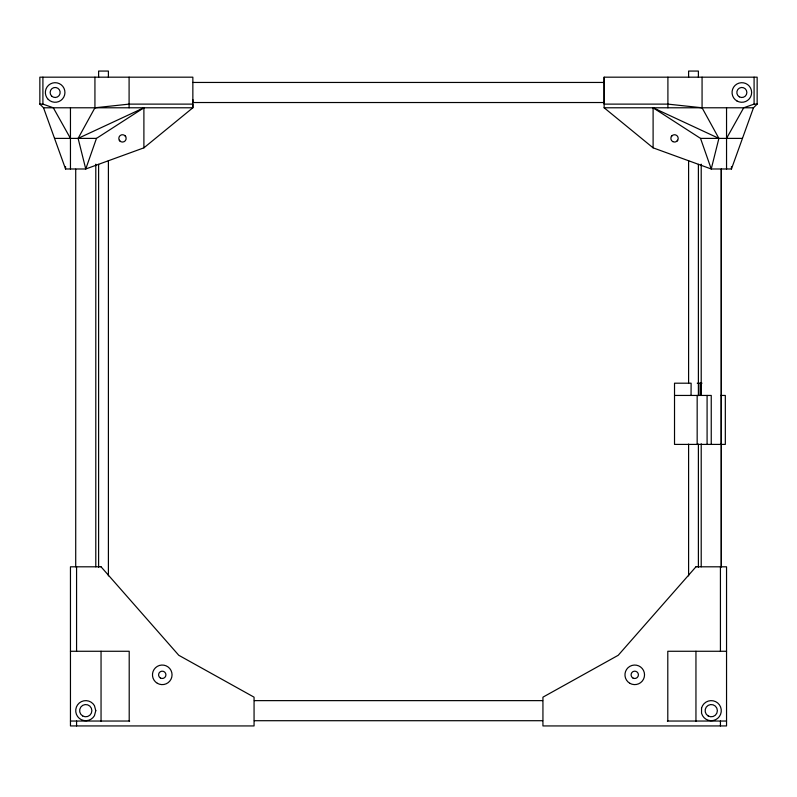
<?xml version="1.0" encoding="UTF-8"?>
<svg xmlns="http://www.w3.org/2000/svg" width="797" height="797" viewBox="0 0 797 797"><rect width="100%" height="100%" fill="white"/><g stroke="black" fill="none" stroke-linecap="round" stroke-linejoin="round"><path stroke-width="1.2" d="M70.455 168.984L70.455 107.784M129.094 107.784L129.094 77.179M192.854 99.585L192.854 102.325M653.102 147.844L653.102 107.784L700.533 138.389L711.243 168.984L731.447 168.984L753.474 107.784L757.15 104.118L757.15 77.179L604.146 77.179L604.146 104.118L667.906 104.118L702.067 107.784L718.894 138.389L711.243 168.984L653.102 147.844L604.146 107.784L604.146 102.893M731.447 168.984L731.447 166.503M691.049 395.442L691.119 383.198L674.521 383.198L674.521 444.407L725.32 444.407L725.32 395.442L720.627 395.442M700.055 395.442L700.125 383.198M701.121 395.442L701.191 383.198M143.898 147.844L143.898 107.784L96.467 138.389L85.757 168.984L65.553 168.984L43.526 107.784L39.85 104.118L39.85 77.179L192.854 77.179L192.854 107.784L143.898 147.844L85.757 168.984L78.106 138.389L94.933 107.784L94.933 77.179M726.545 138.389L743.681 107.784L754.092 104.118L757.15 104.118M671.343 136.556L671.931 135.789M677.121 140.979L677.709 140.222M78.106 138.389L143.898 107.784M94.933 107.784L129.094 104.118L192.854 104.118L192.854 107.784L43.526 107.784M192.804 82.45L604.196 82.45M192.804 102.524L604.196 102.524M39.85 104.118L42.908 104.118L53.319 107.784L70.455 138.389M604.146 107.784L753.474 107.784M54.535 138.389L96.467 138.389M700.533 138.389L742.465 138.389M697.226 383.198L702.008 383.198M674.521 395.442L711.243 395.442L711.243 444.407M70.455 651.269L129.204 651.269L129.204 721.036M726.545 651.269L667.796 651.269L667.796 721.036M254.343 700.633L542.657 700.633M254.343 720.707L542.657 720.707M70.455 721.036L129.662 721.036M667.338 721.036L726.545 721.036M653.102 107.784L718.894 138.389M125.069 135.789L125.657 136.556M119.291 140.222L119.879 140.979A3.676 3.676 0 0 0 126.026 139.336A3.676 3.676 0 0 0 121.523 134.842A3.676 3.676 0 0 0 119.879 140.979M754.092 77.179L754.092 104.118M726.545 107.784L726.545 168.984M721.285 395.312L721.285 169.143L721.285 566.806L721.285 443.78M721.165 395.442L721.165 444.407M720.428 566.806L720.428 651.269M720.428 721.036L720.428 725.937M707.088 395.442L707.088 444.407M702.067 77.179L702.067 107.784M701.211 164.172L701.211 395.312M701.211 443.78L701.211 566.806M698.391 77.279L698.391 71.063L688.598 71.063L688.598 77.279M698.391 164.321L698.391 395.591M698.391 444.088L698.391 567.185M697.166 395.442L697.166 444.407M695.95 651.269L695.95 721.235M688.598 160.586L688.598 383.158M688.598 444.088L688.598 575.882M667.906 77.179L667.906 107.784M604.146 77.179L604.146 82.081M604.146 82.45L604.146 102.524M108.402 77.279L108.402 71.063L98.609 71.063L98.609 77.279M108.402 160.586L108.402 575.882M101.05 651.269L101.05 721.235M98.609 164.321L98.609 567.185M95.789 164.172L95.789 566.806M76.572 566.806L76.572 651.269M76.572 721.036L76.572 725.937M75.715 169.143L75.715 566.806M65.553 166.503L65.553 168.984M42.908 77.179L42.908 104.118M95.789 710.665L94.444 715.686A10.042 10.042 0 0 1 79.301 718.356A10.042 10.042 0 0 1 79.301 702.974A10.042 10.042 0 0 1 94.444 705.644L95.789 710.665M701.549 708.065L701.549 713.265L702.556 715.686A10.042 10.042 0 0 0 717.698 718.356A10.042 10.042 0 0 0 717.698 702.974A10.042 10.042 0 0 0 702.556 705.644L701.549 708.065M695.95 566.806L618.223 655.283L542.936 697.166L542.936 725.937L726.545 725.937L726.545 566.806L695.95 566.806M101.05 566.806L70.455 566.806L70.455 725.937L254.064 725.937L254.064 697.166L178.777 655.283L101.05 566.806M51.606 96.038A5.021 5.021 0 0 0 59.994 93.787A5.021 5.021 0 0 0 53.847 87.64A5.021 5.021 0 0 0 51.606 96.038M48.228 99.406A9.793 9.793 0 0 0 64.607 95.022A9.793 9.793 0 0 0 52.612 83.027A9.793 9.793 0 0 0 48.228 99.406M672.688 141.567A3.676 3.676 0 0 0 678.197 138.389A3.676 3.676 0 0 0 672.688 135.211A3.676 3.676 0 0 0 672.688 141.567M739.337 96.835A5.021 5.021 0 0 0 746.869 92.482A5.021 5.021 0 0 0 739.337 88.138A5.021 5.021 0 0 0 739.337 96.835M736.956 100.97A9.793 9.793 0 0 0 751.641 92.482A9.793 9.793 0 0 0 736.956 84.004A9.793 9.793 0 0 0 736.956 100.97M160.416 678.008A3.676 3.676 0 0 0 165.925 674.83A3.676 3.676 0 0 0 160.416 671.652A3.676 3.676 0 0 0 160.416 678.008M632.908 678.008A3.676 3.676 0 0 0 638.417 674.83A3.676 3.676 0 0 0 632.908 671.652A3.676 3.676 0 0 0 632.908 678.008M82.689 715.965A6.117 6.117 0 0 0 91.874 710.665A6.117 6.117 0 0 0 82.689 705.365A6.117 6.117 0 0 0 82.689 715.965M157.358 683.308A9.793 9.793 0 0 0 172.052 674.83A9.793 9.793 0 0 0 157.358 666.352A9.793 9.793 0 0 0 157.358 683.308M708.184 715.965A6.117 6.117 0 0 0 717.37 710.665A6.117 6.117 0 0 0 708.184 705.365A6.117 6.117 0 0 0 708.184 715.965M629.849 683.308A9.793 9.793 0 0 0 644.534 674.83A9.793 9.793 0 0 0 629.849 666.352A9.793 9.793 0 0 0 629.849 683.308"/></g></svg>
